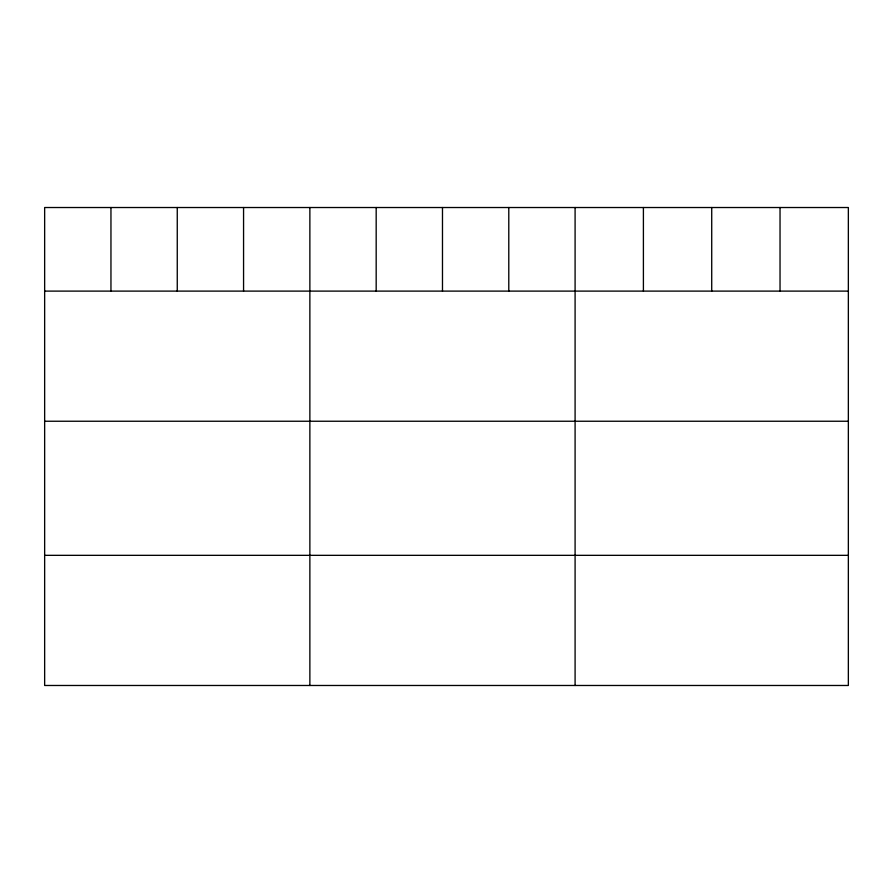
<?xml version="1.0" encoding="UTF-8"?>
<svg xmlns="http://www.w3.org/2000/svg" width="893" height="893" viewBox="0 0 893 893"><rect width="100%" height="100%" fill="white"/><g stroke="black" fill="none" stroke-linecap="round" stroke-linejoin="round"><path stroke-width="1.34" d="M848.35 291.107L848.35 685.478L44.65 685.478L44.65 207.522L848.35 207.522L848.35 291.107L44.65 291.107M44.65 421.239L848.35 421.239M44.65 555.334L848.35 555.334M780.035 207.522L780.035 291.107M711.721 207.522L711.721 291.107M643.406 207.522L643.406 291.107M575.092 207.522L575.092 685.478M508.787 207.522L508.787 291.107M442.481 207.522L442.481 291.107M376.176 207.522L376.176 291.107M309.871 207.522L309.871 685.478M243.566 207.522L243.566 291.107M177.261 207.522L177.261 291.107M110.955 207.522L110.955 291.107"/></g></svg>
